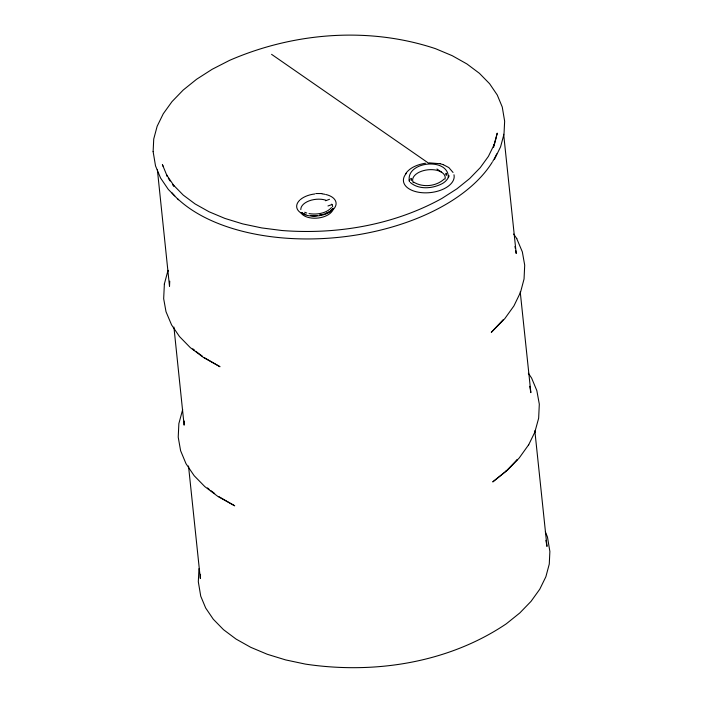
<?xml version="1.0" encoding="UTF-8"?>
<svg xmlns="http://www.w3.org/2000/svg" width="703" height="703" viewBox="0 0 703 703"><rect width="100%" height="100%" fill="white"/><g stroke="black" fill="none" stroke-linecap="round" stroke-linejoin="round"><path stroke-width="1.05" d="M178.465 199.784L168.272 189.362L160.556 177.991L155.521 165.908L153.122 151.602M153.122 151.646L153.737 138.992L157.147 126.259L163.263 113.763L171.998 101.627L183.175 90.063L196.629 79.237L212.157 69.289L229.538 60.379C293.775 32.435 368.75 26.389 435.579 48.7L452.24 55.704L466.915 63.947L479.402 73.305L489.604 83.727L497.258 95.002L502.258 107.014L504.649 121.241L503.998 134.097L500.58 146.822L494.473 159.309M169.757 281.156L169.511 286.288L157.349 169.467M184.309 421.053L184.116 425.157L173.913 327.044M198.967 568.683L198.316 581.759L200.733 596.17L205.68 608.016L213.281 619.22L223.484 629.66L236.015 639.045L250.716 647.305L267.333 654.291L285.611 659.906L305.322 664.089C374.005 674.388 448.163 663.052 506.388 623.746L519.869 612.902L531.037 601.355L539.772 589.211L545.871 576.75L549.271 564.061L549.878 551.46L547.461 537.022L545.326 531.828M200.522 574.307L200.32 578.437L188.509 465.984M496.819 135.292L497.214 133.148L493.981 145.196L494.253 144.44L488.409 156.382L480.237 167.666L469.657 178.562L456.888 188.835L441.888 198.448C393.46 225.197 336.702 234.758 281.868 230.505L261.727 227.921L242.711 223.897L224.934 218.431L209.055 211.761L195.056 203.914L183.255 195.1L173.509 185.135L173.834 185.548L166.549 174.819L167.147 175.996M164.388 283.871L163.667 298.678L166.013 311.719L171.585 324.927L179.485 336.544L190.311 347.625L203.413 357.44L219.995 366.72L204.151 357.563M534.807 432.231L538.656 418.206L539.306 404.137L536.837 390.604L531.6 378.056L528.366 373.24M167.771 271.253L168.114 270.33M164.326 284.117L167.832 271.015M493.585 147.402L496.538 136.4M182.675 409.533L178.87 423.584L178.219 437.152L180.601 450.702L186.014 463.708L194.177 475.729L204.845 486.634L217.939 496.476L234.723 505.809L218.879 496.661M516.995 459.894L505.791 471.476L506.476 470.852L492.733 481.915L507.663 469.92L519.192 458.005L528.7 444.709M528.603 444.92L534.921 432.011M325.603 200.759L329.496 199.292M331.974 204.52L327.976 205.979M503.084 319.812L491.283 332.361L504.789 318.652L513.919 305.928L520.51 292.334L524.051 278.986L524.702 265.163L522.338 251.867L516.661 238.431M516.354 460.667L516.819 460.078M405.464 173.975C409.823 167.332 417.977 164.458 425.473 163.228M331.508 207.57C326.324 213.387 316.807 214.916 308.995 213.589M444.234 179.001C436.326 186.418 422.881 187.833 413.663 182.095M325.348 213.721L327.818 212.64M322.642 214.573L324.435 213.993M321.693 214.784L319.795 215.206L321.693 214.784A18.814 10.519 -6 0 1 319.786 215.109M315.84 193.527L321.833 193.545M429.225 162.85L440.14 163.729M443.25 164.651L448.839 167.578L453.048 172.463M440.087 163.711L443.321 164.669M304.689 212.236L306.754 213.027M304.223 213.94L305.752 214.529M271.569 54.333L429.006 163.483M436.967 169.001L442.363 172.736A16.371 9.157 -6 0 1 445.043 179.089M195.794 351.298L202.473 356.307M210.531 490.404L214.705 493.532M193.281 349.417L194.256 350.27L192.815 348.793M448.338 177.543C448.778 156.787 405.007 161.286 409.454 181.471A19.596 10.958 -6 0 1 409.295 179.757M410.227 182.429C419.041 190.074 432.899 188.659 442.591 183.43C444.586 182.244 446.44 180.574 447.67 178.676C448.558 177.991 448.927 172.806 448.857 176.831M208.624 489.016L208.984 489.376L207.543 487.9M513.673 234.046L516.802 238.642M168.325 178.342L170.135 181.014M172.551 184.564L173.755 186.348M167.305 176.479L162.393 164.581L162.999 166.145M411.563 179.871L410.983 178.386L411.202 180.434M514.965 246.437L515.317 248.449M515.677 250.461L516.213 253.475L503.664 134.264M529.737 386.307L530.862 392.626L520.229 291.85M545.915 540.405L546.987 546.433L534.834 430.772M446.273 175.319L446.054 173.281L446.203 174.827M496.74 153.878A174.098 97.357 -6 0 1 492.741 161.374M492.214 162.235A174.098 97.357 -6 0 1 343.09 236.858A174.098 97.357 -6 0 1 177.885 198.993M174.722 195.882A174.098 97.357 -6 0 1 171.796 192.692M413.311 182.692A16.371 9.157 -6 0 1 413.004 182.051M412.784 181.4A16.371 9.157 -6 0 1 417.723 173.017A16.538 9.244 -6 0 1 419.691 171.989A16.354 9.148 -6 0 1 441.598 172.217M453.971 174.766A25.484 14.253 -6 0 1 424.146 192.824A25.484 14.253 -6 0 1 406.492 173.193M325.805 194.494A19.798 11.072 -6 0 1 333.538 209.178A19.798 11.072 -6 0 1 306.359 215.215A19.798 11.072 -6 0 1 299.575 200.32M300.137 199.793A19.798 11.072 -6 0 1 314.856 193.958M322 193.87A19.798 11.072 -6 0 1 324.891 194.292M300.814 209.582A15.984 8.937 -6 0 1 309.144 200.865A15.984 8.937 -6 0 1 325.753 200.17M331.737 204.142A15.984 8.937 -6 0 1 332.642 206.84M333.248 208.835A16.67 9.324 -6 0 1 318.512 217.974A16.67 9.324 -6 0 1 301.13 213.027M333.327 208.387A18.84 10.536 -6 0 1 330.656 210.9M316.868 215.584A18.84 10.536 -6 0 1 311.051 215.566M305.752 214.52A18.84 10.536 -6 0 1 304.197 213.958M333.292 208.308A18.814 10.519 -6 0 1 330.63 210.812M327.783 212.534A18.814 10.519 -6 0 1 325.313 213.615M316.86 215.496A18.814 10.519 -6 0 1 311.042 215.478M330.015 211.366L328.547 212.218A18.84 10.536 -6 0 0 329.997 211.357M303.459 213.642L301.49 212.552A18.84 10.536 -6 0 0 303.468 213.642"/></g></svg>
